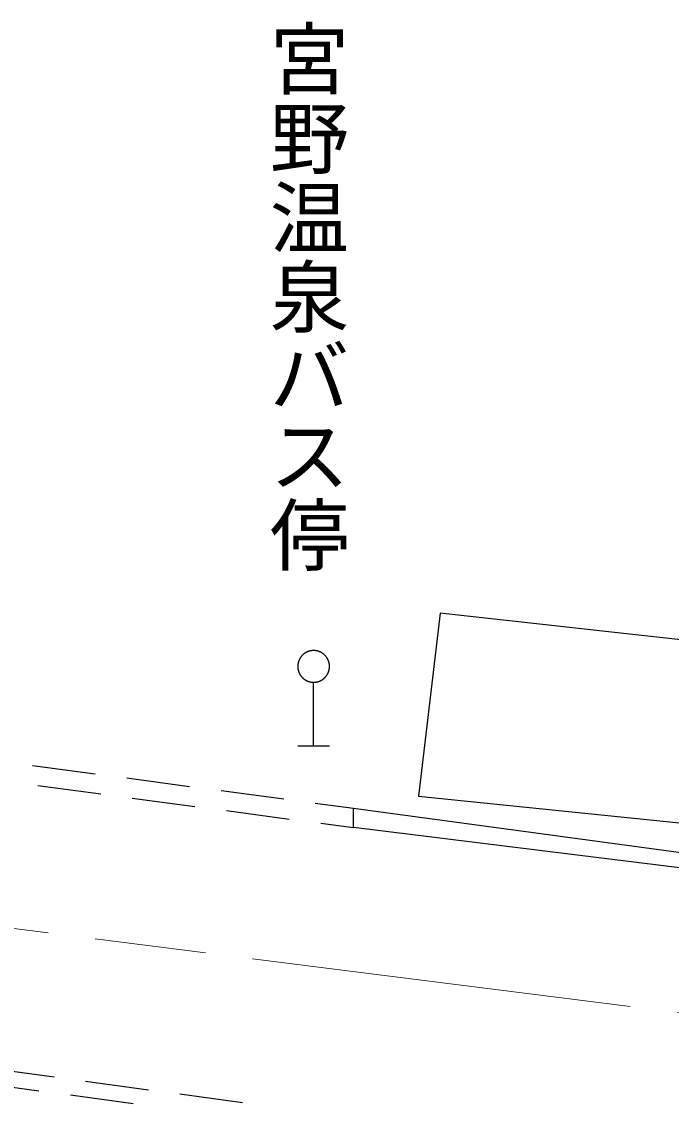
# Model space of a CAD drawing. Units: millimetres, scale not verified. Extents: x 40000 to 680000, y 20000 to 380000.
# Drawn here: x 283297 to 303781, y 267128 to 301277 of the extents above; entities that cross this region are included whole.
import ezdxf
from ezdxf.enums import TextEntityAlignment as Align

# ---------------------------------------------------------------- set-up
doc = ezdxf.new("R2010")
doc.units = ezdxf.units.MM
doc.header["$LTSCALE"] = 1000
doc.linetypes.add('CHAIN', pattern=[18.5, 12, -1.5, 3.5, -1.5])
doc.layers.add('M-BGD', color=7, linetype='Continuous', lineweight=25)
doc.layers.add('M-BMK', color=2, linetype='CHAIN', lineweight=13)
doc.styles.add('@ＭＳ ゴシック', font='')
doc.styles.get('@ＭＳ ゴシック').set_extended_font_data('@MS Gothic')

msp = doc.modelspace()

# ---------------------------------------------------------------- linework, layer by layer
at = {"layer": 'M-BGD'}
for p, q in [((296487, 282632), (295809, 276874)), ((307239, 281446), (296487, 282632)), ((292503, 278459), (292503, 280459)), ((292003, 278459), (293003, 278459)), ((283634, 277839), (285617, 277575)), ((286608, 277443), (288590, 277178)), ((283805, 277207), (285788, 276942)), ((289582, 277046), (291564, 276782)), ((286779, 276810), (288761, 276546)), ((292555, 276649), (293761, 276489)), ((295809, 276874), (308171, 275604)), ((289753, 276414), (291735, 276149)), ((293761, 275879), (293761, 276489)), ((293761, 276489), (313252, 273856)), ((292726, 276017), (293761, 275879)), ((314433, 273335), (293761, 275879)), ((282336, 268288), (284318, 268021)), ((283843, 267578), (281861, 267849)), ((285309, 267887), (287291, 267619)), ((286815, 267172), (284834, 267443)), ((288282, 267485), (290264, 267217))]:
    msp.add_line(p, q, dxfattribs=at)
msp.add_lwpolyline([(293003, 280959), (293003, 280968), (293002, 280977), (293002, 280985), (293001, 280994), (293001, 281003), (293000, 281012), (292999, 281020), (292998, 281029), (292996, 281038), (292995, 281046), (292993, 281055), (292992, 281063), (292990, 281072), (292988, 281081), (292986, 281089), (292983, 281097), (292981, 281106), (292978, 281114), (292975, 281122), (292972, 281131), (292969, 281139), (292966, 281147), (292963, 281155), (292959, 281163), (292956, 281171), (292952, 281179), (292948, 281187), (292944, 281195), (292940, 281202), (292935, 281210), (292931, 281217), (292926, 281225), (292922, 281232), (292917, 281240), (292912, 281247), (292907, 281254), (292901, 281261), (292896, 281268), (292891, 281275), (292885, 281281), (292879, 281288), (292874, 281295), (292868, 281301), (292862, 281307), (292855, 281314), (292849, 281320), (292843, 281326), (292836, 281332), (292830, 281337), (292823, 281343), (292816, 281349), (292809, 281354), (292803, 281359), (292795, 281365), (292788, 281370), (292781, 281375), (292774, 281379), (292766, 281384), (292759, 281389), (292751, 281393), (292744, 281397), (292736, 281401), (292728, 281405), (292720, 281409), (292713, 281413), (292705, 281417), (292697, 281420), (292688, 281423), (292680, 281427), (292672, 281430), (292664, 281433), (292655, 281435), (292647, 281438), (292639, 281440), (292630, 281443), (292622, 281445), (292613, 281447), (292605, 281449), (292596, 281450), (292588, 281452), (292579, 281453), (292570, 281455), (292562, 281456), (292553, 281457), (292544, 281458), (292535, 281458), (292527, 281459), (292518, 281459), (292509, 281459), (292500, 281459), (292492, 281459), (292483, 281459), (292474, 281458), (292465, 281458), (292457, 281457), (292448, 281456), (292439, 281455), (292431, 281454), (292422, 281453), (292413, 281451), (292405, 281450), (292396, 281448), (292388, 281446), (292379, 281444), (292371, 281442), (292362, 281439), (292354, 281437), (292346, 281434), (292337, 281431), (292329, 281428), (292321, 281425), (292313, 281422), (292305, 281418), (292297, 281415), (292289, 281411), (292281, 281407), (292273, 281403), (292265, 281399), (292258, 281395), (292250, 281391), (292243, 281386), (292235, 281382), (292228, 281377), (292221, 281372), (292213, 281367), (292206, 281362), (292199, 281357), (292192, 281351), (292186, 281346), (292179, 281340), (292172, 281335), (292166, 281329), (292159, 281323), (292153, 281317), (292147, 281310), (292141, 281304), (292135, 281298), (292129, 281291), (292123, 281285), (292117, 281278), (292112, 281271), (292107, 281264), (292101, 281257), (292096, 281250), (292091, 281243), (292086, 281236), (292081, 281229), (292077, 281221), (292072, 281214), (292068, 281206), (292064, 281198), (292059, 281191), (292055, 281183), (292052, 281175), (292048, 281167), (292044, 281159), (292041, 281151), (292038, 281143), (292034, 281135), (292031, 281127), (292029, 281118), (292026, 281110), (292023, 281102), (292021, 281093), (292019, 281085), (292017, 281076), (292015, 281068), (292013, 281059), (292011, 281051), (292010, 281042), (292008, 281033), (292007, 281025), (292006, 281016), (292005, 281007), (292004, 280999), (292004, 280990), (292003, 280981), (292003, 280972), (292003, 280964), (292003, 280955), (292003, 280946), (292003, 280937), (292004, 280929), (292004, 280920), (292005, 280911), (292006, 280902), (292007, 280894), (292008, 280885), (292010, 280877), (292011, 280868), (292013, 280859), (292015, 280851), (292017, 280842), (292019, 280834), (292021, 280825), (292023, 280817), (292026, 280808), (292029, 280800), (292031, 280792), (292034, 280784), (292038, 280776), (292041, 280767), (292044, 280759), (292048, 280751), (292052, 280743), (292055, 280736), (292059, 280728), (292064, 280720), (292068, 280712), (292072, 280705), (292077, 280697), (292081, 280690), (292086, 280683), (292091, 280675), (292096, 280668), (292101, 280661), (292107, 280654), (292112, 280647), (292117, 280640), (292123, 280634), (292129, 280627), (292135, 280621), (292141, 280614), (292147, 280608), (292153, 280602), (292159, 280596), (292166, 280590), (292172, 280584), (292179, 280578), (292186, 280573), (292192, 280567), (292199, 280562), (292206, 280557), (292213, 280551), (292221, 280546), (292228, 280542), (292235, 280537), (292243, 280532), (292250, 280528), (292258, 280523), (292265, 280519), (292273, 280515), (292281, 280511), (292289, 280507), (292297, 280504), (292305, 280500), (292313, 280497), (292321, 280493), (292329, 280490), (292337, 280487), (292346, 280485), (292354, 280482), (292362, 280479), (292371, 280477), (292379, 280475), (292388, 280473), (292396, 280471), (292405, 280469), (292413, 280467), (292422, 280466), (292431, 280464), (292439, 280463), (292448, 280462), (292457, 280461), (292465, 280461), (292474, 280460), (292483, 280460), (292492, 280459), (292500, 280459), (292509, 280459), (292518, 280459), (292527, 280460), (292535, 280460), (292544, 280461), (292553, 280462), (292562, 280463), (292570, 280464), (292579, 280465), (292588, 280467), (292596, 280468), (292605, 280470), (292613, 280472), (292622, 280474), (292630, 280476), (292639, 280478), (292647, 280481), (292655, 280483), (292664, 280486), (292672, 280489), (292680, 280492), (292688, 280495), (292697, 280498), (292705, 280502), (292713, 280505), (292720, 280509), (292728, 280513), (292736, 280517), (292744, 280521), (292751, 280526), (292759, 280530), (292766, 280534), (292774, 280539), (292781, 280544), (292788, 280549), (292795, 280554), (292803, 280559), (292809, 280564), (292816, 280570), (292823, 280575), (292830, 280581), (292836, 280587), (292843, 280593), (292849, 280599), (292855, 280605), (292862, 280611), (292868, 280617), (292874, 280624), (292879, 280630), (292885, 280637), (292891, 280644), (292896, 280651), (292901, 280658), (292907, 280665), (292912, 280672), (292917, 280679), (292922, 280686), (292926, 280694), (292931, 280701), (292935, 280709), (292940, 280716), (292944, 280724), (292948, 280732), (292952, 280740), (292956, 280747), (292959, 280755), (292963, 280763), (292966, 280771), (292969, 280780), (292972, 280788), (292975, 280796), (292978, 280804), (292981, 280813), (292983, 280821), (292986, 280829), (292988, 280838), (292990, 280846), (292992, 280855), (292993, 280864), (292995, 280872), (292996, 280881), (292998, 280889), (292999, 280898), (293000, 280907), (293001, 280916), (293001, 280924), (293002, 280933), (293002, 280942), (293003, 280951)], close=True, dxfattribs=at)
at = {"layer": 'M-BMK'}
msp.add_lwpolyline([(272223, 274066), (313175, 268888), (324874, 266474), (333069, 264039), (350637, 258102)], dxfattribs=at)

# ---------------------------------------------------------------- texts
at = {"layer": 'M-BGD', "style": '@ＭＳ ゴシック'}
msp.add_text('宮野温泉バス停', height=1833, rotation=270, dxfattribs=at).set_placement((290871, 292624), align=Align.BOTTOM_CENTER)

doc.saveas('drawing.dxf')
